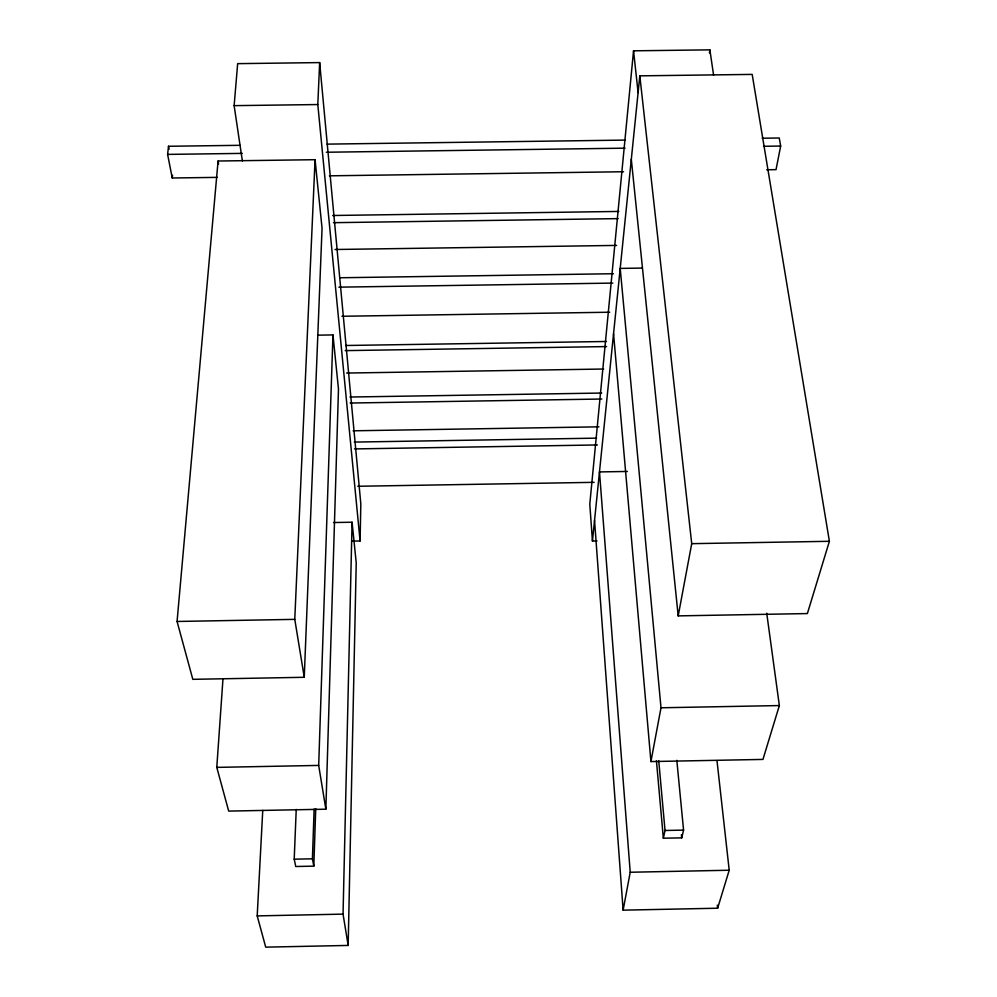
<?xml version="1.0" encoding="UTF-8"?>
<svg xmlns="http://www.w3.org/2000/svg" width="997" height="997" viewBox="0 0 997 997"><rect width="100%" height="100%" fill="white"/><g stroke="black" fill="none" stroke-linecap="round" stroke-linejoin="round"><path stroke-width="1.5" d="M352.477 541.109L360.091 540.985L360.827 503.884L319.651 62.587L237.66 63.646L234.133 105.645L242.383 160.966M262.747 810.424L257.201 915.894L265.713 947.15L348.165 945.43L356.228 562.856L352.078 522.229L333.521 522.54M348.165 945.43L343.043 914.124L352.078 522.229M222.967 678.982L216.785 767.378L228.687 811.097L325.857 809.19L338.482 389.092L332.961 334.93L317.594 335.166M296.234 809.377L294.202 859.177L295.748 866.505L313.806 866.144L312.422 858.816L314.13 809.028M313.806 866.144L315.737 808.642M325.857 809.19L318.691 765.422L332.961 334.93M304.259 677.287L322.056 228.188L315.064 159.694L218.081 161.016L177.067 621.467L192.82 679.331L304.259 677.287L294.776 619.361L315.064 159.694M360.091 540.985L317.806 104.548L319.651 62.587M713.59 75.186L709.876 49.85L633.544 50.822L589.788 504.146L592.442 541.047L597.004 540.972M592.442 541.047L639.812 75.847L752.187 74.401L829.392 541.296L807.371 613.566L678.197 615.884L631.313 159.333M217.383 177.366L172.244 178.002L172.543 175.298M172.244 178.002L167.608 154.398L168.518 146.272L240.003 145.313M709.428 52.928L709.876 49.85M716.993 760.661L729.206 870.231L717.641 908.217L623.125 910.161L630.216 872.25L599.484 471.917L627.362 471.456M766.73 613.217L779.355 705.564L762.954 759.415L650.929 761.571L660.999 707.783L620.209 268.405L641.894 268.081M678.197 615.884L691.719 543.664L639.812 75.847M762.157 138.234L779.255 137.997L780.663 146.048L776.027 169.64L766.693 169.764M676.813 760.337L683.568 830.115L681.724 837.854L663.341 838.215L665.024 830.476L658.73 760.686M665.024 830.476L683.568 830.115M294.202 859.177L312.422 858.816M630.216 872.25L729.206 870.231M257.201 915.894L343.043 914.124M177.067 621.467L294.776 619.361M660.999 707.783L779.355 705.564M216.785 767.378L318.691 765.422M353.1 430.804L598.948 426.828M354.309 442.082L596.592 438.144M354.471 448.924L597.427 444.949M357.773 486.274L594.137 482.336M691.719 543.664L829.392 541.296M334.992 249.499L616.62 245.412M339.665 277.764L613.429 273.726M338.868 287.161L612.819 283.098M341.959 316.273L609.715 312.223M345.623 345.498L606.45 341.485M345.211 350.62L606.612 346.582M346.644 373.052L603.609 369.027M349.935 397.03L601.69 393.042M350.184 403.037L601.852 399.024M234.133 105.645L317.806 104.548M327.028 144.129L625.406 140.091M167.608 154.398L242.296 153.388M326.318 152.242L625.069 148.167M763.54 146.285L780.663 146.048M329.421 175.821L623.524 171.746M332.674 215.502L618.813 211.439M333.497 222.68L618.128 218.617M168.518 146.272L169.091 149.226M218.081 161.016L218.592 164.069M633.544 50.822L638.105 92.609M717.304 905.126L717.641 908.217M681.425 834.751L681.724 837.854M656.425 760.761L663.341 838.215M613.554 333.758L650.929 761.571M594.536 520.434L623.125 910.161"/></g></svg>
